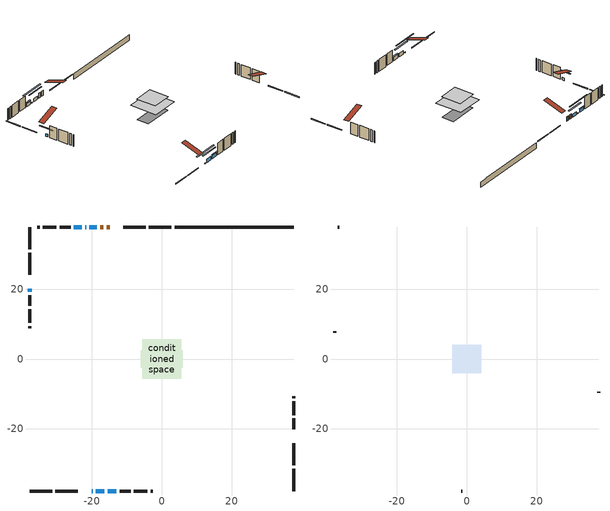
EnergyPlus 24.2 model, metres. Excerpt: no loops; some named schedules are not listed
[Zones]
conditioned space
 floor outside (Floor1 construction): -1.26,-1.26 -1.26,1.26 1.26,1.26 1.26,-1.26 z0.31
 floor adiabatic (AdiabaticFloorConstruction): -5.65,-5.65 -5.65,5.65 5.65,5.65 5.65,-5.65 z2.75
 floor foundation (Slab1 construction): -6.02,-2.52 -6.02,2.52 6.02,2.52 6.02,-2.52 z-1.98
 wall outside (RimJoist1 construction): 2.73,37.8 -3.67,37.8 / -37.8,-37.8 -31.39,-37.8 / -37.8,37.8 -37.8,31.39 / 37.8,-37.8 37.8,-31.39 z0.31:0.61
 wall outside (RimJoist2 construction): -4.6,37.8 -11,37.8 / -30.46,-37.8 -24.06,-37.8 / -37.8,30.46 -37.8,24.06 / 37.8,-30.46 37.8,-24.06 z0.31:0.61
 wall outside (AdiabaticWallConstruction 1): -14.96,37.8 -15.82,37.8 / -16.75,37.8 -17.62,37.8 z0.31:2.34
 wall outside (AdiabaticWallConstruction): -18.54,37.8 -20.73,37.8 z0.31:1.58; -21.66,37.8 -21.96,37.8 / -20.11,-37.8 -19.81,-37.8 z0.31:0.66; -18.88,-37.8 -16.45,-37.8 z0.31:1.73; -37.8,20.11 -37.8,19.25 z0.31:1.3; -22.88,37.8 -25.18,37.8 z0.31:1.65; -15.52,-37.8 -12.97,-37.8 z0.31:1.8
 wall outside (Wall1 construction): -26.11,37.8 -29.21,37.8 / -12.04,-37.8 -8.94,-37.8 / -37.8,18.32 -37.8,15.22 / 37.8,-20.11 37.8,-17.01 z0.31:5.19
 wall outside (Wall2 construction): -30.14,37.8 -34.06,37.8 / -8.01,-37.8 -4.09,-37.8 / -37.8,14.29 -37.8,10.37 / 37.8,-16.08 37.8,-12.16 z0.31:5.19
 wall outside (Wall3 construction): -34.99,37.8 -35.62,37.8 / -3.16,-37.8 -2.53,-37.8 / -37.8,9.45 -37.8,8.82 / 37.8,-11.23 37.8,-10.6 z0.31:5.19
 wall foundation (FoundationWall1 construction): 3.66,37.8,-1.98 3.66,37.8,0.31 34.38,37.8,0.31 34.38,37.8,0.25 37.8,37.8,0.25 37.8,37.8,-1.98
 window (WindowConstruction): -18.54,37.8 -20.73,37.8 z0.31:1.58
 window (WindowConstruction 5): -21.66,37.8 -21.96,37.8 z0.31:0.65
 window (WindowConstruction 6): -20.11,-37.8 -19.81,-37.8 z0.31:0.65
 window (WindowConstruction 1): -18.88,-37.8 -16.45,-37.8 z0.31:1.73
 window (WindowConstruction 2): -37.8,20.11 -37.8,19.25 z0.31:1.3
 window (WindowConstruction 3): -22.88,37.8 -25.18,37.8 z0.31:1.65
 window (WindowConstruction 4): -15.52,-37.8 -12.97,-37.8 z0.31:1.8
 door (Door): -14.96,37.8 -15.82,37.8 z0.31:2.34
 door (Door 1): -16.75,37.8 -17.61,37.8 z0.31:2.34
 ceiling adiabatic (AdiabaticFloorConstruction): 5.65,-5.65 5.65,5.65 -5.65,5.65 -5.65,-5.65 z2.75
attic - vented
 floor to conditioned space (Floor2 construction Reversed): -4.09,-4.09 -4.09,4.09 4.09,4.09 4.09,-4.09 z5.19
 wall outside (Wall4 construction): -36.55,37.8 -36.87,37.8 / -1.6,-37.8 -1.28,-37.8 / -37.8,7.89 -37.8,7.57 / 37.8,-9.67 37.8,-9.35 z0.31:5.19
 roof outside (Roof1 construction): -14.03,37.8,5.19 -14.03,29.83,7.84 -11.93,29.83,7.84 -11.93,37.8,5.19; -21.03,-37.8,5.19 -21.03,-29.83,7.84 -23.13,-29.83,7.84 -23.13,-37.8,5.19; -37.8,21.03,5.19 -29.83,21.03,7.84 -29.83,23.13,7.84 -37.8,23.13,5.19; 37.8,-21.03,5.19 29.83,-21.03,7.84 29.83,-23.13,7.84 37.8,-23.13,5.19
shading: -23.37,37.8 -15.9,37.8 -15.9,38.21 -23.37,38.21 z4.22; -27.04,37.8 -16.58,37.8 -16.58,38.21 -27.04,38.21 z5.73; -14.73,-37.8 -25.19,-37.8 -25.19,-38.21 -14.73,-38.21 z5.73; -13.81,-37.8 -21.52,-37.8 -21.52,-38.21 -13.81,-38.21 z4.37; -37.8,16.61 -37.8,22.75 -38.21,22.75 -38.21,16.61 z3.94; -25.38,37.8 -22.68,37.8 -22.68,38.21 -25.38,38.21 z1.85; -12.77,-37.8 -15.72,-37.8 -15.72,-38.21 -12.77,-38.21 z2
[Building]
Building 1: Terrain=Suburbs
[Site:Location]
Toronto City Centre_ON: Latitude {deg}=43.63; Longitude {deg}=-79.39; Time Zone {hr}=-5; Elevation {m}=77; Keep Site Location Information=Yes
[Site:GroundTemperature:Shallow]
5.01852, 3.26908, 3.12898, 3.95918, 7.29196, 10.6092, 13.4851, 15.3069, 15.4617, 13.9799, 11.1774, 7.9619
[Site:WaterMainsTemperature]
Calculation Method=Schedule; Temperature Schedule=mains temperature schedule
[Material] Roughness=Rough; Thermal Absorptance=0.9
Name | Thickness {m} | Conductivity {W/m-K} | Density {kg/m3} | Specific Heat {J/kg-K} | Solar Absorptance | Visible Absorptance
asphalt or fiberglass shingles | 0.00635 | 0.162714 | 1121.4 | 1465.45 | 0.4 | 0.4
ceiling loosefill ins | 0.169333 | 0.0480833 | 16.02 | 1046.75 | 0.7 | 0.7
ceiling stud and cavity | 0.1397 | 1.11737 | 65.682 | 1177.47 | 0.7 | 0.7
concrete 4.0 in. | 0.1016 | 1.803125 | 2242.8 | 837.4 | 0.7 | 0.7
concrete 8.0 in. | 0.2032 | 1.803125 | 2242.8 | 837.4 | 0.7 | 0.7
door material | 0.04445 | 0.053851 | 512.64 | 1214.23 | 0.7 | 0.7
door material 1 | 0.04445 | 0.188738 | 512.64 | 1214.23 | 0.7 | 0.7
exterior vertical ins | 0.0301356 | 0.029427 | 32.04 | 1214.23 | 0.7 | 0.7
floor covering | 0.0127 | 0.0433444 | 54.468 | 1339.84 | 0.6 | 0.6
floor rigid ins; rim joist rigid ins; wall rigid ins | 0.051816 | 0.029427 | 32.04 | 1214.23 | 0.7 | 0.7
floor rigid ins 1; wall rigid ins 1 | 0.512978 | 0.029427 | 32.04 | 1214.23 | 0.7 | 0.7
floor stud and cavity | 0.1397 | 0.0880357 | 92.3553 | 1139.71 | 0.7 | 0.7
floor stud and cavity 1 | 0.1397 | 1.75129 | 37.0049 | 1207.88 | 0.7 | 0.7
furniture material conditioned space 1 | 0.1524 | 0.115458 | 640.8 | 1214.23 | 0.6 | 0.6
gypsum board | 0.0127 | 0.160291 | 801 | 837.4 | 0.6 | 0.6
gypsum board 1 | 0.0127 | 0.160291 | 801 | 837.4 | 0.7 | 0.7
osb sheathing 0.5 in. | 0.0127 | 0.115458 | 512.64 | 1214.23 | 0.7 | 0.7
osb sheathing 0.75 in. | 0.01905 | 0.115458 | 512.64 | 1214.23 | 0.7 | 0.7
osb sheathing 2.0 in. | 0.0508 | 0.115458 | 512.64 | 1214.23 | 0.7 | 0.7
rim joist stud and cavity | 0.0508 | 0.0451784 | 125.044 | 1163.47 | 0.6 | 0.6
rim joist stud and cavity 1 | 0.0508 | 0.0304139 | 125.044 | 1163.47 | 0.6 | 0.6
wall stud and cavity | 0.1397 | 0.124161 | 139.0536 | 1170.24 | 0.7 | 0.7
wall stud and cavity 1 | 0.1397 | 0.122248 | 139.0536 | 1170.24 | 0.7 | 0.7
wall stud and cavity 2 | 0.1397 | 0.217369 | 139.0536 | 1170.24 | 0.7 | 0.7
wall stud and cavity 3 | 0.0889 | 6.1454 | 50.32683 | 1063.81 | 0.6 | 0.6
wall stud and cavity 4 | 0.0889 | 0.380278 | 52.3479 | 1209.89 | 0.7 | 0.7
wall stud and cavity 5 | 0.0889 | 0.391764 | 83.0341 | 1211.67 | 0.7 | 0.7
wood siding | 0.0254 | 0.102417 | 544.68 | 1172.36 | 0.4 | 0.4
wood siding 1 | 0.00254 | 0.102417 | 544.68 | 1172.36 | 0.4 | 0.4
wood siding 2; wood siding 3; wood siding 4 | 0.0254 | 0.102417 | 544.68 | 1172.36 | 0.7 | 0.7
[WindowMaterial:SimpleGlazingSystem]
Name | U-Factor {W/m2-K} | Solar Heat Gain Coefficient
WindowMaterial | 2.9236 | 0.66
WindowMaterial 1 | 2.91338 | 0.67
WindowMaterial 2 | 2.949721 | 0.64
WindowMaterial 3 | 2.918492 | 0.67
WindowMaterial 4 | 2.90941 | 0.68
WindowMaterial 5 | 3.07123 | 0.43
[Construction]
AdiabaticFloorConstruction: floor stud and cavity 1, floor rigid ins 1, osb sheathing 0.75 in., floor covering
AdiabaticWallConstruction: wood siding 3, wall rigid ins 1, wall stud and cavity 4, gypsum board
AdiabaticWallConstruction 1: wood siding 4, wall rigid ins 1, wall stud and cavity 4, gypsum board
Door: door material
Door 1: door material 1
Floor1 construction: floor stud and cavity, floor rigid ins, osb sheathing 0.75 in., floor covering
Floor2 construction Reversed: gypsum board, ceiling stud and cavity, ceiling loosefill ins
FoundationWall1 construction: concrete 8.0 in., gypsum board 1
furniture construction conditioned space 1: furniture material conditioned space 1
PartitionWallConstruction: gypsum board, wall stud and cavity 5, gypsum board
RimJoist1 construction: wood siding 2, osb sheathing 2.0 in., rim joist stud and cavity
RimJoist2 construction: wood siding 2, rim joist rigid ins, osb sheathing 2.0 in., rim joist stud and cavity 1
Roof1 construction: asphalt or fiberglass shingles
Slab1 construction: concrete 4.0 in.
Wall1 construction: wood siding, wall rigid ins, osb sheathing 0.5 in., wall stud and cavity, gypsum board
Wall2 construction: wood siding, wall rigid ins, osb sheathing 0.5 in., wall stud and cavity 1, gypsum board
Wall3 construction: wood siding, wall rigid ins, osb sheathing 0.5 in., wall stud and cavity 2, gypsum board
Wall4 construction: wood siding 1, wall stud and cavity 3
WindowConstruction: WindowMaterial
WindowConstruction 1: WindowMaterial 1
WindowConstruction 2: WindowMaterial 2
WindowConstruction 3: WindowMaterial 3
WindowConstruction 4: WindowMaterial 4
WindowConstruction 5; WindowConstruction 6: WindowMaterial 5
[Zone] Multiplier=1; Part of Total Floor Area=Yes
Name | Volume {m3}
attic - vented | 28.833
conditioned space | 488.1
[Space]
Name | Zone | Volume {m3}
attic - vented 1 | attic - vented | 28.833
conditioned space 1 | conditioned space | 488.1
[ZoneInfiltration:EffectiveLeakageArea]
infil attic - vented 1: Zone or Space=attic - vented 1; Schedule=Always On Discrete; Effective Air Leakage Area {cm2}=2816.42; Stack Coefficient=0.000523771; Wind Coefficient=1.54629e-05
[ZoneMixing]
whole house fan mix: Zone or Space=attic - vented; Schedule=Always On Continuous; Design Flow Rate Calculation Method=Flow/Zone; Design Flow Rate {m3/s}=0; Source Zone or Space=conditioned space
[SurfaceProperty:ExposedFoundationPerimeter]
Slab1: Exposed Perimeter Calculation Method=TotalExposedPerimeter; Total Exposed Perimeter {m}=34.137
[InternalMass] Zone or ZoneList=conditioned space; Space or SpaceList=conditioned space 1
Name | Construction | Surface Area {m2}
furniture mass conditioned space 1 | furniture construction conditioned space 1 | 77.7561
partition wall mass | PartitionWallConstruction | 194.39
[Lights]
interior lighting: Zone or ZoneList or Space or SpaceList=conditioned space 1; Schedule=interior lighting schedule; Design Level Calculation Method=LightingLevel; Lighting Level {W}=343.2; Return Air Fraction=0; Fraction Radiant=0.6; Fraction Visible=0.2; Fraction Replaceable=1
[People]
occupants: Zone or ZoneList or Space or SpaceList=conditioned space 1; Number of People Schedule=occupants schedule; Number of People Calculation Method=People; Number of People=3; Fraction Radiant=0.314171; Sensible Heat Fraction=0.56303; Activity Level Schedule=occupants activity schedule; Carbon Dioxide Generation Rate {m3/s-W}=0; Enable ASHRAE 55 Comfort Warnings=No; Mean Radiant Temperature Calculation Type=EnclosureAveraged
[ElectricEquipment] Zone or ZoneList or Space or SpaceList=conditioned space 1; Design Level Calculation Method=EquipmentLevel
Name | Schedule | Design Level {W} | Fraction Latent | Fraction Radiant | Fraction Lost
clothes dryer | clothes dryer schedule | 140.772 | 0.015 | 0.081 | 0.85
clothes washer | clothes washer schedule | 32.1985 | 0.03 | 0.162 | 0.7
cooking range | cooking range schedule | 215.147 | 0.08 | 0.432 | 0.2
dishwasher | dishwasher schedule | 66.8632 | 0.3 | 0.18 | 0.4
fridge | fridge schedule | 72.9452 | 0 | 0.6 | 0
mech vent bath fan 0 | mech vent bath fan 0 schedule | 50.2 | 0 | 0 | 1
mech vent bath fan 1 | mech vent bath fan 1 schedule | 50.2 | 0 | 0 | 1
mech vent bath fan 2 | mech vent bath fan 2 schedule | 50.2 | 0 | 0 | 1
mech vent house fan | mech vent house fan schedule | 0 | 0 | 0 | 1
mech vent house fan cfis | mech vent house fan cfis schedule | 0 | 0 | 0 | 0
mech vent range fan 0 | mech vent range fan 0 schedule | 57 | 0 | 0 | 1
misc plug loads | misc plug loads schedule | 494.7 | 0.045 | 0.513 | 0.1
whole house fan | Always On Discrete | 0 | 0 | 0 | 1
[OtherEquipment] Zone or ZoneList or Space or SpaceList=conditioned space 1; Design Level Calculation Method=EquipmentLevel
Name | Fuel Type | Schedule | Design Level {W} | Fraction Latent | Fraction Radiant | Fraction Lost
clothes dryer 1 | Electricity | clothes dryer schedule | 0 | 0.015 | 0.081 | 0.85
cooking range 1 | Electricity | cooking range schedule | 0 | 0.08 | 0.432 | 0.2
general water use latent | None | general water use schedule | 62.594 | 1 | 0 | 0
general water use sensible | None | general water use schedule | -61.6891 | 0 | 0.6 | 0
mech vent house fan latent load | None | Always On Discrete | 0 | 1 | 0 | 0
mech vent house fan sensible load | None | Always On Discrete | 0 | 0 | 0 | 0
water heater energy adjustment1 | NaturalGas | Always On Discrete | 0.01 | 0 | 0 | 1
[ZoneInfiltration:DesignFlowRate] Zone or ZoneList or Space or SpaceList=conditioned space 1; Schedule=Always On Discrete; Design Flow Rate Calculation Method=Flow/Zone; Design Flow Rate {m3/s}=0
infil flow; natural vent flow; whole house fan flow
[AvailabilityManager:Scheduled]
central ac and furnace airloop Availability Manager: Schedule=Always On Discrete
[Foundation:Kiva]
Foundation Kiva 1: Initial Indoor Air Temperature {C}=18; Wall Height Above Grade {m}=0.309982; Wall Depth Below Slab {m}=0.2032; Custom Block Material Name 1=exterior vertical ins; Custom Block Depth 1 {m}=2.28999; Custom Block X Position 1 {m}=0.2159; Custom Block Z Position 1 {m}=0
[Foundation:Kiva:Settings]
Soil Conductivity {W/m-K}=0.849921; Soil Density {kg/m3}=1842.3; Soil Specific Heat {J/kg-K}=418.7; Ground Solar Absorptivity=0.9; Ground Thermal Absorptivity=0.9; Ground Surface Roughness {m}=0.03; Far-Field Width {m}=40; Deep-Ground Boundary Condition=ZeroFlux; Deep-Ground Depth {m}=40; Minimum Cell Dimension {m}=0.2; Maximum Cell Growth Coefficient=3; Simulation Timestep=Timestep
[Exterior:Lights]
exterior lighting: Schedule=exterior lighting schedule; Design Level {W}=75.6
[EnergyManagementSystem:GlobalVariable]
central_ac_and_furnace_airloop_Fan_RTF
infil_program_Qfan
infil_program_Qinf
natural_vent_program_Qnv
natural_vent_program_Qwhf
[EnergyManagementSystem:Sensor]
Name | Output:Variable or Output:Meter Index Key | Output:Variable or Output:Meter
airflow_gain | infil flow | Infiltration Sensible Heat Gain Energy
airflow_gain_1 | natural vent flow | Infiltration Sensible Heat Gain Energy
airflow_gain_2 | whole house fan flow | Infiltration Sensible Heat Gain Energy
airflow_loss | infil flow | Infiltration Sensible Heat Loss Energy
airflow_loss_1 | natural vent flow | Infiltration Sensible Heat Loss Energy
airflow_loss_2 | whole house fan flow | Infiltration Sensible Heat Loss Energy
clg_load_cond |  | Cooling:EnergyTransfer:Zone:CONDITIONED SPACE
clg_sp_s; clg_sp_s_1 | cooling setpoint | Schedule Value
clothes_dryer_exhaust_0_sch_s | clothes dryer exhaust 0 schedule | Schedule Value
cool_season | cooling season schedule | Schedule Value
htg_load_cond |  | Heating:EnergyTransfer:Zone:CONDITIONED SPACE
htg_sp_s; htg_sp_s_1 | heating setpoint | Schedule Value
ig_ee_conv | clothes dryer | Electric Equipment Convective Heating Energy
ig_ee_conv_2 | cooking range | Electric Equipment Convective Heating Energy
ig_ee_conv_4 | fridge | Electric Equipment Convective Heating Energy
ig_ee_conv_5 | misc plug loads | Electric Equipment Convective Heating Energy
ig_ee_conv_6 | whole house fan | Electric Equipment Convective Heating Energy
ig_ee_rad | clothes dryer | Electric Equipment Radiant Heating Energy
ig_ee_rad_2 | cooking range | Electric Equipment Radiant Heating Energy
ig_ee_rad_4 | fridge | Electric Equipment Radiant Heating Energy
ig_ee_rad_5 | misc plug loads | Electric Equipment Radiant Heating Energy
ig_ee_rad_6 | whole house fan | Electric Equipment Radiant Heating Energy
ig_lgt_conv | interior lighting | Lights Convective Heating Energy
ig_lgt_rad | interior lighting | Lights Radiant Heating Energy
ig_lgt_vis | interior lighting | Lights Visible Radiation Heating Energy
ig_oe_conv | clothes dryer 1 | Other Equipment Convective Heating Energy
ig_oe_conv_1 | cooking range 1 | Other Equipment Convective Heating Energy
ig_oe_conv_2 | general water use latent | Other Equipment Convective Heating Energy
ig_oe_conv_3 | general water use sensible | Other Equipment Convective Heating Energy
ig_oe_conv_4 | water heater energy adjustment1 | Other Equipment Convective Heating Energy
ig_oe_rad | clothes dryer 1 | Other Equipment Radiant Heating Energy
ig_oe_rad_1 | cooking range 1 | Other Equipment Radiant Heating Energy
ig_oe_rad_2 | general water use latent | Other Equipment Radiant Heating Energy
ig_oe_rad_3 | general water use sensible | Other Equipment Radiant Heating Energy
ig_oe_rad_4 | water heater energy adjustment1 | Other Equipment Radiant Heating Energy
ig_ppl_conv | occupants | People Convective Heating Energy
ig_ppl_rad | occupants | People Radiant Heating Energy
im_conv | furniture mass conditioned space 1 | Surface Inside Face Convection Heat Gain Energy
im_conv_1 | partition wall mass | Surface Inside Face Convection Heat Gain Energy
im_ig | furniture mass conditioned space 1 | Surface Inside Face Internal Gains Radiation Heat Gain Energy
im_ig_1 | partition wall mass | Surface Inside Face Internal Gains Radiation Heat Gain Energy
im_lgt | furniture mass conditioned space 1 | Surface Inside Face Lights Radiation Heat Gain Energy
im_lgt_1 | partition wall mass | Surface Inside Face Lights Radiation Heat Gain Energy
im_sol | furniture mass conditioned space 1 | Surface Inside Face Solar Radiation Heat Gain Energy
im_sol_1 | partition wall mass | Surface Inside Face Solar Radiation Heat Gain Energy
im_surf | furniture mass conditioned space 1 | Surface Inside Face Net Surface Thermal Radiation Heat Gain Energy
im_surf_1 | partition wall mass | Surface Inside Face Net Surface Thermal Radiation Heat Gain Energy
mech_vent_bath_fan_0_sch_s | mech vent bath fan 0 schedule | Schedule Value
mech_vent_bath_fan_1_sch_s | mech vent bath fan 1 schedule | Schedule Value
mech_vent_bath_fan_2_sch_s | mech vent bath fan 2 schedule | Schedule Value
mech_vent_range_fan_0_sch_s | mech vent range fan 0 schedule | Schedule Value
mv_conv | mech vent bath fan 0 | Electric Equipment Convective Heating Energy
mv_conv_1 | mech vent bath fan 1 | Electric Equipment Convective Heating Energy
mv_conv_2 | mech vent bath fan 2 | Electric Equipment Convective Heating Energy
mv_conv_3 | mech vent house fan | Electric Equipment Convective Heating Energy
mv_conv_4 | mech vent house fan cfis | Electric Equipment Convective Heating Energy
mv_conv_5 | mech vent range fan 0 | Electric Equipment Convective Heating Energy
mv_conv_6 | mech vent house fan latent load | Other Equipment Convective Heating Energy
mv_conv_7 | mech vent house fan sensible load | Other Equipment Convective Heating Energy
mv_rad | mech vent bath fan 0 | Electric Equipment Radiant Heating Energy
mv_rad_1 | mech vent bath fan 1 | Electric Equipment Radiant Heating Energy
mv_rad_2 | mech vent bath fan 2 | Electric Equipment Radiant Heating Energy
mv_rad_3 | mech vent house fan | Electric Equipment Radiant Heating Energy
mv_rad_4 | mech vent house fan cfis | Electric Equipment Radiant Heating Energy
mv_rad_5 | mech vent range fan 0 | Electric Equipment Radiant Heating Energy
mv_rad_6 | mech vent house fan latent load | Other Equipment Radiant Heating Energy
mv_rad_7 | mech vent house fan sensible load | Other Equipment Radiant Heating Energy
natural_vent_s | natural vent schedule | Schedule Value
out_pb_s |  | Site Outdoor Air Barometric Pressure
out_wt_s |  | Site Outdoor Air Humidity Ratio
site_vw_s |  | Site Wind Speed
ss_back_out | Window1 | Surface Window Shortwave from Zone Back Out Window Heat Transfer Rate
ss_back_out_1 | Window10 | Surface Window Shortwave from Zone Back Out Window Heat Transfer Rate
ss_back_out_2 | Window11 | Surface Window Shortwave from Zone Back Out Window Heat Transfer Rate
ss_back_out_3 | Window3 | Surface Window Shortwave from Zone Back Out Window Heat Transfer Rate
ss_back_out_4 | Window5 | Surface Window Shortwave from Zone Back Out Window Heat Transfer Rate
ss_back_out_5 | Window6 | Surface Window Shortwave from Zone Back Out Window Heat Transfer Rate
ss_back_out_6 | Window8 | Surface Window Shortwave from Zone Back Out Window Heat Transfer Rate
ss_conv | Door1 | Surface Inside Face Convection Heat Gain Energy
ss_conv_1 | Door2 | Surface Inside Face Convection Heat Gain Energy
ss_conv_2 | Window1 | Surface Inside Face Convection Heat Gain Energy
ss_conv_3 | Window10 | Surface Inside Face Convection Heat Gain Energy
ss_conv_4 | Window11 | Surface Inside Face Convection Heat Gain Energy
ss_conv_5 | Window3 | Surface Inside Face Convection Heat Gain Energy
ss_conv_6 | Window5 | Surface Inside Face Convection Heat Gain Energy
ss_conv_7 | Window6 | Surface Inside Face Convection Heat Gain Energy
ss_conv_8 | Window8 | Surface Inside Face Convection Heat Gain Energy
ss_ig | Door1 | Surface Inside Face Internal Gains Radiation Heat Gain Energy
ss_ig_1 | Door2 | Surface Inside Face Internal Gains Radiation Heat Gain Energy
ss_ig_2 | Window1 | Surface Inside Face Internal Gains Radiation Heat Gain Energy
ss_ig_3 | Window10 | Surface Inside Face Internal Gains Radiation Heat Gain Energy
ss_ig_4 | Window11 | Surface Inside Face Internal Gains Radiation Heat Gain Energy
ss_ig_5 | Window3 | Surface Inside Face Internal Gains Radiation Heat Gain Energy
ss_ig_6 | Window5 | Surface Inside Face Internal Gains Radiation Heat Gain Energy
ss_ig_7 | Window6 | Surface Inside Face Internal Gains Radiation Heat Gain Energy
ss_ig_8 | Window8 | Surface Inside Face Internal Gains Radiation Heat Gain Energy
ss_lgt | Door1 | Surface Inside Face Lights Radiation Heat Gain Energy
ss_lgt_1 | Door2 | Surface Inside Face Lights Radiation Heat Gain Energy
ss_sol | Door1 | Surface Inside Face Solar Radiation Heat Gain Energy
ss_sol_1 | Door2 | Surface Inside Face Solar Radiation Heat Gain Energy
ss_surf | Door1 | Surface Inside Face Net Surface Thermal Radiation Heat Gain Energy
ss_surf_1 | Door2 | Surface Inside Face Net Surface Thermal Radiation Heat Gain Energy
ss_surf_2 | Window1 | Surface Inside Face Net Surface Thermal Radiation Heat Gain Energy
ss_surf_3 | Window10 | Surface Inside Face Net Surface Thermal Radiation Heat Gain Energy
ss_surf_4 | Window11 | Surface Inside Face Net Surface Thermal Radiation Heat Gain Energy
ss_surf_5 | Window3 | Surface Inside Face Net Surface Thermal Radiation Heat Gain Energy
ss_surf_6 | Window5 | Surface Inside Face Net Surface Thermal Radiation Heat Gain Energy
ss_surf_7 | Window6 | Surface Inside Face Net Surface Thermal Radiation Heat Gain Energy
ss_surf_8 | Window8 | Surface Inside Face Net Surface Thermal Radiation Heat Gain Energy
ss_trans_in | Window1 | Surface Window Transmitted Solar Radiation Rate
ss_trans_in_1 | Window10 | Surface Window Transmitted Solar Radiation Rate
ss_trans_in_2 | Window11 | Surface Window Transmitted Solar Radiation Rate
ss_trans_in_3 | Window3 | Surface Window Transmitted Solar Radiation Rate
ss_trans_in_4 | Window5 | Surface Window Transmitted Solar Radiation Rate
ss_trans_in_5 | Window6 | Surface Window Transmitted Solar Radiation Rate
ss_trans_in_6 | Window8 | Surface Window Transmitted Solar Radiation Rate
ss_trans_out | Window1 | Surface Inside Face Initial Transmitted Diffuse Transmitted Out Window Solar Radiation Rate
ss_trans_out_1 | Window10 | Surface Inside Face Initial Transmitted Diffuse Transmitted Out Window Solar Radiation Rate
ss_trans_out_2 | Window11 | Surface Inside Face Initial Transmitted Diffuse Transmitted Out Window Solar Radiation Rate
ss_trans_out_3 | Window3 | Surface Inside Face Initial Transmitted Diffuse Transmitted Out Window Solar Radiation Rate
ss_trans_out_4 | Window5 | Surface Inside Face Initial Transmitted Diffuse Transmitted Out Window Solar Radiation Rate
ss_trans_out_5 | Window6 | Surface Inside Face Initial Transmitted Diffuse Transmitted Out Window Solar Radiation Rate
ss_trans_out_6 | Window8 | Surface Inside Face Initial Transmitted Diffuse Transmitted Out Window Solar Radiation Rate
s_conv | Floor1 | Surface Inside Face Convection Heat Gain Energy
s_conv_1 | Floor2 | Surface Inside Face Convection Heat Gain Energy
s_conv_10 | RimJoist2:180 | Surface Inside Face Convection Heat Gain Energy
s_conv_11 | RimJoist2:270 | Surface Inside Face Convection Heat Gain Energy
s_conv_12 | RimJoist2:90 | Surface Inside Face Convection Heat Gain Energy
s_conv_13 | Slab1 | Surface Inside Face Convection Heat Gain Energy
s_conv_14 | Wall1:0 | Surface Inside Face Convection Heat Gain Energy
s_conv_15 | Wall1:180 | Surface Inside Face Convection Heat Gain Energy
s_conv_16 | Wall1:270 | Surface Inside Face Convection Heat Gain Energy
s_conv_17 | Wall1:90 | Surface Inside Face Convection Heat Gain Energy
s_conv_18 | Wall2:0 | Surface Inside Face Convection Heat Gain Energy
s_conv_19 | Wall2:180 | Surface Inside Face Convection Heat Gain Energy
s_conv_2 | FoundationWall1 | Surface Inside Face Convection Heat Gain Energy
s_conv_20 | Wall2:270 | Surface Inside Face Convection Heat Gain Energy
s_conv_21 | Wall2:90 | Surface Inside Face Convection Heat Gain Energy
s_conv_22 | Wall3:0 | Surface Inside Face Convection Heat Gain Energy
s_conv_23 | Wall3:180 | Surface Inside Face Convection Heat Gain Energy
s_conv_24 | Wall3:270 | Surface Inside Face Convection Heat Gain Energy
s_conv_25 | Wall3:90 | Surface Inside Face Convection Heat Gain Energy
s_conv_3 | inferred conditioned ceiling | Surface Inside Face Convection Heat Gain Energy
s_conv_4 | inferred conditioned floor | Surface Inside Face Convection Heat Gain Energy
s_conv_5 | RimJoist1:0 | Surface Inside Face Convection Heat Gain Energy
s_conv_6 | RimJoist1:180 | Surface Inside Face Convection Heat Gain Energy
s_conv_7 | RimJoist1:270 | Surface Inside Face Convection Heat Gain Energy
s_conv_8 | RimJoist1:90 | Surface Inside Face Convection Heat Gain Energy
s_conv_9 | RimJoist2:0 | Surface Inside Face Convection Heat Gain Energy
s_ig | Floor1 | Surface Inside Face Internal Gains Radiation Heat Gain Energy
s_ig_1 | Floor2 | Surface Inside Face Internal Gains Radiation Heat Gain Energy
s_ig_10 | RimJoist2:180 | Surface Inside Face Internal Gains Radiation Heat Gain Energy
s_ig_11 | RimJoist2:270 | Surface Inside Face Internal Gains Radiation Heat Gain Energy
s_ig_12 | RimJoist2:90 | Surface Inside Face Internal Gains Radiation Heat Gain Energy
s_ig_13 | Slab1 | Surface Inside Face Internal Gains Radiation Heat Gain Energy
